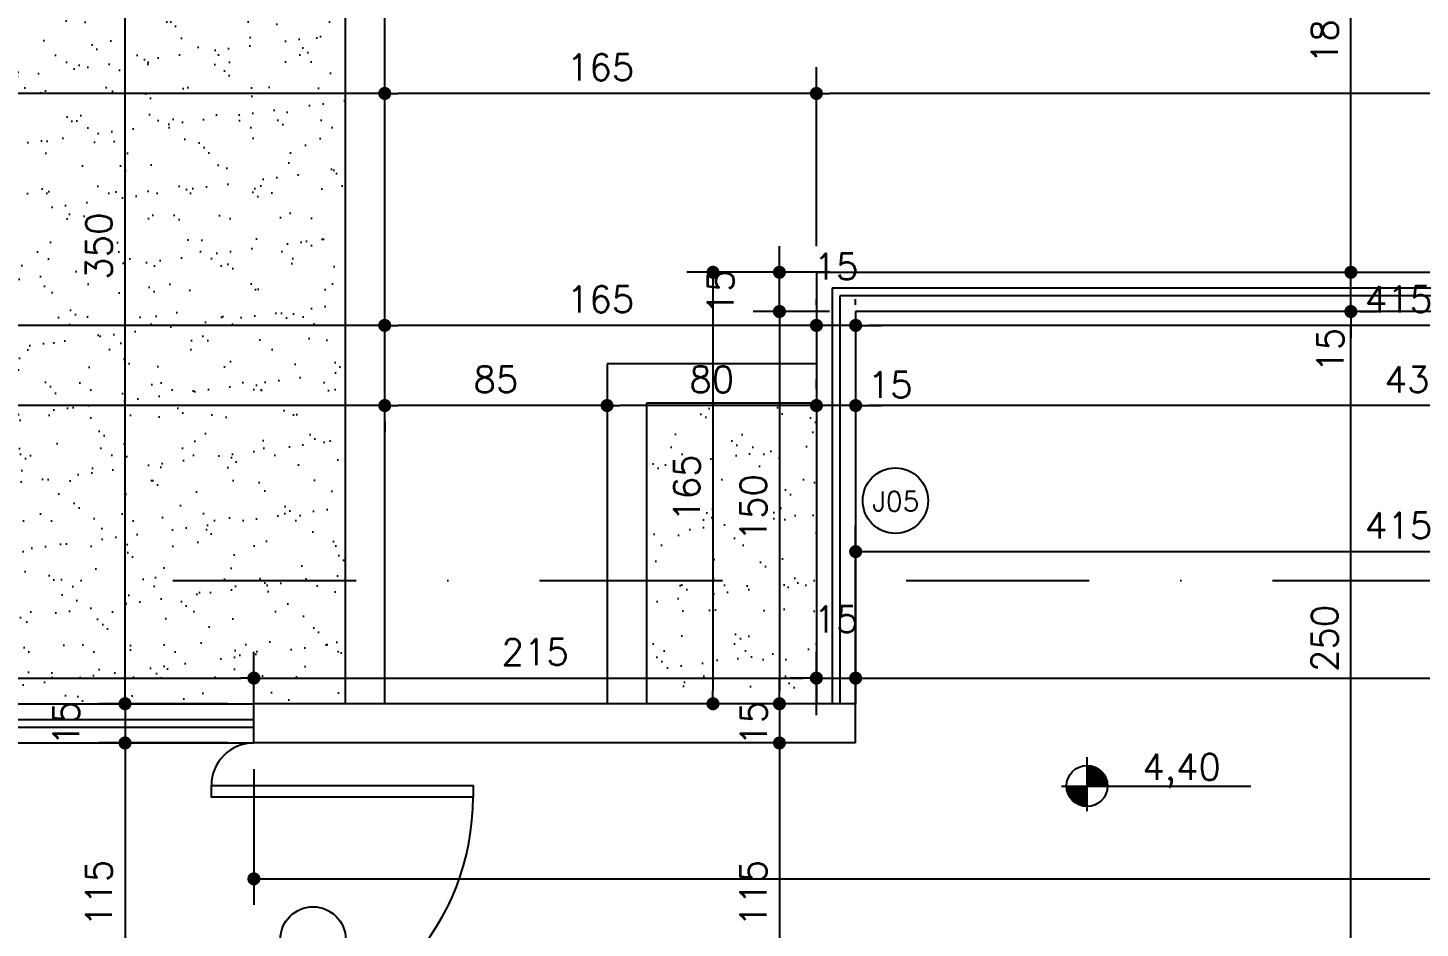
# Model space of a CAD drawing. Header units: inches. Extents: x 580771 to 672494, y 7715997 to 7829530.
# Drawn here: x 653111 to 653643, y 7724272 to 7724616 of the extents above; entities that cross this region are included whole.
import ezdxf

# ---------------------------------------------------------------- set-up
doc = ezdxf.new("R2010")
doc.units = ezdxf.units.IN
doc.header["$MEASUREMENT"] = 0
doc.header["$PDMODE"] = 2
doc.linetypes.add('DASHDOTX2', pattern=[2, 1, -0.5, 0, -0.5])
for name, color, linetype in [('04', 4, 'Continuous'), ('1-ARQ-A', 1, 'Continuous'), ('NIVEL', 2, 'Continuous'), ('P01', 1, 'Continuous'), ('P02', 2, 'Continuous'), ('parede', 6, 'Continuous'), ('SIMBOLOS', 2, 'Continuous')]:
    doc.layers.add(name, color=color, linetype=linetype)
doc.styles.add('R80E50', font='romans.shx', dxfattribs={"height": 10})
doc.styles.add('ROMANS', font='romans', dxfattribs={"height": 0.2})
doc.dimstyles.new('ARQ50', dxfattribs={"dimscale": 50, "dimtxt": 10, "dimasz": 0.1, "dimexe": 0.2, "dimexo": 0.2, "dimgap": 0.1, "dimtad": 1, "dimdec": 0, "dimzin": 12, "dimdsep": 46, "dimtxsty": 'R80E50', "dimblk1": 'DOT', "dimblk2": 'DOT', "dimsah": 1, "dimcen": 0.4, "dimclrd": 15, "dimclre": 15, "dimclrt": 3, "dimadec": 0, "dimazin": 0, "dimtfac": 1, "dimtdec": 0, "dimtmove": 2, "dimatfit": 3, "dimldrblk": 'DOT', "dimfxl": 0.2, "dimtolj": 1, "dimtzin": 12, "dimarcsym": 0})
pattern_1 = [(37.5, (0, -41893.46), (-0.62993358, 19.26823769), [0, -15.2, 0, -17, 0, -16.25]), (7.5, (0, -41893.46), (17.69776705, 28.22146065), [0, -8.2, 0, -13.7, 0, -5.25]), (327.5, (-12.3, -41893.46), (31.141418618, 0.056590535), [0, -5, 0, -18, 0, -23.5]), (317.5, (-12.3, -41893.46), (30.06126605, 8.77675565), [0, -2.5, 0, -11.8, 0, -13.5])]

# ---------------------------------------------------------------- blocks, each defined once
blk = doc.blocks.new('*X31')
at = {"color": 0}
for p, q in [((-1683.05, 3892), (-1680, 3892)), ((-1683.05, 3891), (-1680, 3891)), ((-1683.05, 3890), (-1680, 3890)), ((-1683.05, 3889), (-1680, 3889)), ((-1683.05, 3888), (-1680, 3888)), ((-1683, 3882), (-1683, 3888)), ((-1682, 3882), (-1682, 3888)), ((-1681, 3882), (-1681, 3888)), ((-1680, 3888), (-1680, 3892.29)), ((-1680, 3882), (-1680, 3888)), ((-1680, 3888), (-1674, 3888)), ((-1680, 3887), (-1674, 3887)), ((-1680, 3886), (-1674, 3886)), ((-1679, 3888), (-1679, 3891.98)), ((-1678, 3888), (-1678, 3891.57)), ((-1677, 3888), (-1677, 3891.05)), ((-1676, 3888), (-1676, 3890.4)), ((-1675, 3888), (-1675, 3889.59)), ((-1674, 3888), (-1674, 3888.57)), ((-1674, 3882), (-1674, 3888)), ((-1674, 3888), (-1673.54, 3888)), ((-1673, 3882), (-1673, 3887.24)), ((-1672, 3882), (-1672, 3885.37)), ((-1695.03, 3880), (-1692, 3880)), ((-1694.93, 3879), (-1692, 3879)), ((-1694.74, 3878), (-1692, 3878)), ((-1692, 3876), (-1692, 3880.69)), ((-1691, 3876), (-1691, 3880.69)), ((-1690, 3876), (-1690, 3880.69)), ((-1689, 3876), (-1689, 3880.69)), ((-1688, 3876), (-1688, 3880.69)), ((-1687, 3876), (-1687, 3880.69)), ((-1686, 3876), (-1686, 3880.69)), ((-1686, 3880), (-1683.05, 3880)), ((-1686, 3879), (-1683.05, 3879)), ((-1686, 3878), (-1683.05, 3878)), ((-1683.05, 3882), (-1680, 3882)), ((-1683.05, 3881), (-1680, 3881)), ((-1680, 3885), (-1674, 3885)), ((-1680, 3884), (-1674, 3884)), ((-1680, 3883), (-1674, 3883)), ((-1680, 3880.69), (-1680, 3882)), ((-1680, 3882), (-1674, 3882)), ((-1679, 3880.69), (-1679, 3882)), ((-1678, 3880.69), (-1678, 3882)), ((-1677, 3880.69), (-1677, 3882)), ((-1676, 3880.69), (-1676, 3882)), ((-1675, 3880.69), (-1675, 3882)), ((-1674, 3880.69), (-1674, 3882)), ((-1674, 3882), (-1671.12, 3882)), ((-1674, 3881), (-1671.05, 3881)), ((-1694.47, 3877), (-1692, 3877)), ((-1694.1, 3876), (-1692, 3876)), ((-1694, 3875.78), (-1694, 3876)), ((-1693, 3873.98), (-1693, 3876)), ((-1692, 3872.69), (-1692, 3876)), ((-1692, 3876), (-1686, 3876)), ((-1692, 3875), (-1686, 3875)), ((-1692, 3874), (-1686, 3874)), ((-1692, 3873), (-1686, 3873)), ((-1691.33, 3872), (-1686, 3872)), ((-1690.13, 3871), (-1686, 3871)), ((-1688.51, 3870), (-1686, 3870)), ((-1688, 3869.76), (-1688, 3870)), ((-1687, 3869.36), (-1687, 3870)), ((-1686, 3877), (-1683.05, 3877)), ((-1686, 3870), (-1686, 3876)), ((-1686, 3876), (-1683.05, 3876)), ((-1686, 3869.06), (-1686, 3870)), ((-1686, 3870), (-1683.05, 3870)), ((-1685, 3870), (-1685, 3876)), ((-1684, 3870), (-1684, 3876)), ((-1685.77, 3869), (-1683.05, 3869))]:
    blk.add_line(p, q, dxfattribs=at)
blk = doc.blocks.new('_DOT')
at = {"color": 0, "linetype": 'ByBlock'}
blk.add_line((-0.5, 0), (-1, 0), dxfattribs=at)
at = {"color": 0, "linetype": 'ByBlock', "const_width": 0.5}
blk.add_lwpolyline([(-0.25, 0, 1), (0.25, 0, 1)], format="xyb", close=True, dxfattribs=at)
blk = doc.blocks.new('*D236')
at = {"layer": 'Defpoints', "color": 0, "transparency": 16777216}
for p in [(653427.19, 7724472.68), (653427.19, 7724471.72), (653857.19, 7724457.68)]:
    blk.add_point(p, dxfattribs=at)
at = {"layer": 'NIVEL', "color": 15, "lineweight": -2, "transparency": 16777216}
for p, q in [((653857.19, 7724467.68), (653857.19, 7724481.72)), ((653852.19, 7724471.72), (653432.19, 7724471.72)), ((653427.19, 7724462.68), (653427.19, 7724461.72))]:
    blk.add_line(p, q, dxfattribs=at)
at = {"layer": 'NIVEL', "color": 15, "lineweight": -2, "transparency": 16777216, "xscale": 5, "yscale": 5, "zscale": 5, "rotation": 180}
blk.add_blockref('_DOT', (653427.19, 7724471.72), dxfattribs=at)
at = {"layer": 'NIVEL', "color": 15, "lineweight": -2, "transparency": 16777216, "xscale": 5, "yscale": 5, "zscale": 5}
blk.add_blockref('_DOT', (653857.19, 7724471.72), dxfattribs=at)
at = {"layer": 'NIVEL', "color": 3, "transparency": 16777216, "insert": (653642.19, 7724481.72), "char_height": 10, "attachment_point": 5, "style": 'R80E50'}
blk.add_mtext('\\A1;430', dxfattribs=at)
blk = doc.blocks.new('*D237')
at = {"layer": 'Defpoints', "color": 0, "transparency": 16777216}
for p in [(653412.19, 7724471.72), (653427.19, 7724472.68), (653412.19, 7724468.14)]:
    blk.add_point(p, dxfattribs=at)
at = {"layer": 'NIVEL', "color": 15, "lineweight": -2, "transparency": 16777216}
for p, q in [((653412.19, 7724478.14), (653412.19, 7724481.72)), ((653407.19, 7724471.72), (653402.19, 7724471.72)), ((653427.19, 7724471.72), (653412.19, 7724471.72)), ((653432.19, 7724471.72), (653437.19, 7724471.72)), ((653427.19, 7724462.68), (653427.19, 7724461.72))]:
    blk.add_line(p, q, dxfattribs=at)
at = {"layer": 'NIVEL', "color": 15, "lineweight": -2, "transparency": 16777216, "xscale": 5, "yscale": 5, "zscale": 5}
blk.add_blockref('_DOT', (653412.19, 7724471.72), dxfattribs=at)
at = {"layer": 'NIVEL', "color": 15, "lineweight": -2, "transparency": 16777216, "xscale": 5, "yscale": 5, "zscale": 5, "rotation": 180}
blk.add_blockref('_DOT', (653427.19, 7724471.72), dxfattribs=at)
at = {"layer": 'NIVEL', "color": 3, "transparency": 16777216, "insert": (653440.38, 7724479.68), "char_height": 10, "attachment_point": 5, "style": 'R80E50'}
blk.add_mtext('\\A1;15', dxfattribs=at)
blk = doc.blocks.new('*D238')
at = {"layer": 'Defpoints', "color": 0, "transparency": 16777216}
for p in [(653332.19, 7724475.81), (653332.19, 7724471.72), (653412.19, 7724468.14)]:
    blk.add_point(p, dxfattribs=at)
at = {"layer": 'NIVEL', "color": 15, "lineweight": -2, "transparency": 16777216}
for p, q in [((653412.19, 7724478.14), (653412.19, 7724481.72)), ((653407.19, 7724471.72), (653337.19, 7724471.72)), ((653332.19, 7724465.81), (653332.19, 7724461.72))]:
    blk.add_line(p, q, dxfattribs=at)
at = {"layer": 'NIVEL', "color": 15, "lineweight": -2, "transparency": 16777216, "xscale": 5, "yscale": 5, "zscale": 5, "rotation": 180}
blk.add_blockref('_DOT', (653332.19, 7724471.72), dxfattribs=at)
at = {"layer": 'NIVEL', "color": 15, "lineweight": -2, "transparency": 16777216, "xscale": 5, "yscale": 5, "zscale": 5}
blk.add_blockref('_DOT', (653412.19, 7724471.72), dxfattribs=at)
at = {"layer": 'NIVEL', "color": 3, "transparency": 16777216, "insert": (653372.19, 7724481.72), "char_height": 10, "attachment_point": 5, "style": 'R80E50'}
blk.add_mtext('\\A1;80', dxfattribs=at)
blk = doc.blocks.new('*D239')
at = {"layer": 'Defpoints', "color": 0, "transparency": 16777216}
for p in [(653247.19, 7724475.81), (653332.19, 7724475.81), (653247.19, 7724471.72)]:
    blk.add_point(p, dxfattribs=at)
at = {"layer": 'NIVEL', "color": 15, "lineweight": -2, "transparency": 16777216}
for p, q in [((653327.19, 7724471.72), (653252.19, 7724471.72)), ((653247.19, 7724465.81), (653247.19, 7724461.72)), ((653332.19, 7724465.81), (653332.19, 7724461.72))]:
    blk.add_line(p, q, dxfattribs=at)
at = {"layer": 'NIVEL', "color": 15, "lineweight": -2, "transparency": 16777216, "xscale": 5, "yscale": 5, "zscale": 5, "rotation": 180}
blk.add_blockref('_DOT', (653247.19, 7724471.72), dxfattribs=at)
at = {"layer": 'NIVEL', "color": 15, "lineweight": -2, "transparency": 16777216, "xscale": 5, "yscale": 5, "zscale": 5}
blk.add_blockref('_DOT', (653332.19, 7724471.72), dxfattribs=at)
at = {"layer": 'NIVEL', "color": 3, "transparency": 16777216, "insert": (653289.69, 7724481.72), "char_height": 10, "attachment_point": 5, "style": 'R80E50'}
blk.add_mtext('\\A1;85', dxfattribs=at)
blk = doc.blocks.new('*D240')
at = {"layer": 'Defpoints', "color": 0, "transparency": 16777216}
for p in [(653247.19, 7724475.81), (652747.19, 7724471.72), (652747.19, 7724465.45)]:
    blk.add_point(p, dxfattribs=at)
at = {"layer": 'NIVEL', "color": 15, "lineweight": -2, "transparency": 16777216}
for p, q in [((652747.19, 7724475.45), (652747.19, 7724481.72)), ((653242.19, 7724471.72), (652752.19, 7724471.72)), ((653247.19, 7724465.81), (653247.19, 7724461.72))]:
    blk.add_line(p, q, dxfattribs=at)
at = {"layer": 'NIVEL', "color": 15, "lineweight": -2, "transparency": 16777216, "xscale": 5, "yscale": 5, "zscale": 5, "rotation": 180}
blk.add_blockref('_DOT', (652747.19, 7724471.72), dxfattribs=at)
at = {"layer": 'NIVEL', "color": 15, "lineweight": -2, "transparency": 16777216, "xscale": 5, "yscale": 5, "zscale": 5}
blk.add_blockref('_DOT', (653247.19, 7724471.72), dxfattribs=at)
at = {"layer": 'NIVEL', "color": 3, "transparency": 16777216, "insert": (652997.19, 7724481.72), "char_height": 10, "attachment_point": 5, "style": 'R80E50'}
blk.add_mtext('\\A1;500', dxfattribs=at)
blk = doc.blocks.new('*D254')
at = {"layer": 'Defpoints', "color": 0, "transparency": 16777216}
for p in [(653427.19, 7724502.37), (653427.19, 7724500.2), (653842.19, 7724500.2)]:
    blk.add_point(p, dxfattribs=at)
at = {"layer": 'NIVEL', "color": 15, "lineweight": -2, "transparency": 16777216}
for p, q in [((653427.19, 7724510.2), (653427.19, 7724512.37)), ((653842.19, 7724510.2), (653842.19, 7724512.37)), ((653837.19, 7724502.37), (653432.19, 7724502.37))]:
    blk.add_line(p, q, dxfattribs=at)
at = {"layer": 'NIVEL', "color": 15, "lineweight": -2, "transparency": 16777216, "xscale": 5, "yscale": 5, "zscale": 5, "rotation": 180}
blk.add_blockref('_DOT', (653427.19, 7724502.37), dxfattribs=at)
at = {"layer": 'NIVEL', "color": 15, "lineweight": -2, "transparency": 16777216, "xscale": 5, "yscale": 5, "zscale": 5}
blk.add_blockref('_DOT', (653842.19, 7724502.37), dxfattribs=at)
at = {"layer": 'NIVEL', "color": 3, "transparency": 16777216, "insert": (653634.69, 7724512.37), "char_height": 10, "attachment_point": 5, "style": 'R80E50'}
blk.add_mtext('\\A1;415', dxfattribs=at)
blk = doc.blocks.new('*D255')
at = {"layer": 'Defpoints', "color": 0, "transparency": 16777216}
for p in [(653412.19, 7724502.37), (653412.19, 7724500.2), (653427.19, 7724500.2)]:
    blk.add_point(p, dxfattribs=at)
at = {"layer": 'NIVEL', "color": 15, "lineweight": -2, "transparency": 16777216}
for p, q in [((653412.19, 7724510.2), (653412.19, 7724512.37)), ((653427.19, 7724510.2), (653427.19, 7724512.37)), ((653407.19, 7724502.37), (653402.19, 7724502.37)), ((653427.19, 7724502.37), (653412.19, 7724502.37)), ((653432.19, 7724502.37), (653437.19, 7724502.37))]:
    blk.add_line(p, q, dxfattribs=at)
at = {"layer": 'NIVEL', "color": 15, "lineweight": -2, "transparency": 16777216, "xscale": 5, "yscale": 5, "zscale": 5}
blk.add_blockref('_DOT', (653412.19, 7724502.37), dxfattribs=at)
at = {"layer": 'NIVEL', "color": 15, "lineweight": -2, "transparency": 16777216, "xscale": 5, "yscale": 5, "zscale": 5, "rotation": 180}
blk.add_blockref('_DOT', (653427.19, 7724502.37), dxfattribs=at)
at = {"layer": 'NIVEL', "color": 3, "transparency": 16777216, "insert": (653419.69, 7724524.87), "char_height": 10, "attachment_point": 5, "style": 'R80E50'}
blk.add_mtext('\\A1;15', dxfattribs=at)
blk = doc.blocks.new('*D256')
at = {"layer": 'Defpoints', "color": 0, "transparency": 16777216}
for p in [(653247.19, 7724502.37), (653247.19, 7724500.2), (653412.19, 7724500.2)]:
    blk.add_point(p, dxfattribs=at)
at = {"layer": 'NIVEL', "color": 15, "lineweight": -2, "transparency": 16777216}
for p, q in [((653247.19, 7724510.2), (653247.19, 7724512.37)), ((653412.19, 7724510.2), (653412.19, 7724512.37)), ((653407.19, 7724502.37), (653252.19, 7724502.37))]:
    blk.add_line(p, q, dxfattribs=at)
at = {"layer": 'NIVEL', "color": 15, "lineweight": -2, "transparency": 16777216, "xscale": 5, "yscale": 5, "zscale": 5, "rotation": 180}
blk.add_blockref('_DOT', (653247.19, 7724502.37), dxfattribs=at)
at = {"layer": 'NIVEL', "color": 15, "lineweight": -2, "transparency": 16777216, "xscale": 5, "yscale": 5, "zscale": 5}
blk.add_blockref('_DOT', (653412.19, 7724502.37), dxfattribs=at)
at = {"layer": 'NIVEL', "color": 3, "transparency": 16777216, "insert": (653329.69, 7724512.37), "char_height": 10, "attachment_point": 5, "style": 'R80E50'}
blk.add_mtext('\\A1;165', dxfattribs=at)
blk = doc.blocks.new('*D257')
at = {"layer": 'Defpoints', "color": 0, "transparency": 16777216}
for p in [(652747.19, 7724528.52), (652747.19, 7724502.37), (653247.19, 7724500.2)]:
    blk.add_point(p, dxfattribs=at)
at = {"layer": 'NIVEL', "color": 15, "lineweight": -2, "transparency": 16777216}
for p, q in [((652747.19, 7724518.52), (652747.19, 7724492.37)), ((653247.19, 7724510.2), (653247.19, 7724512.37)), ((653242.19, 7724502.37), (652752.19, 7724502.37))]:
    blk.add_line(p, q, dxfattribs=at)
at = {"layer": 'NIVEL', "color": 15, "lineweight": -2, "transparency": 16777216, "xscale": 5, "yscale": 5, "zscale": 5, "rotation": 180}
blk.add_blockref('_DOT', (652747.19, 7724502.37), dxfattribs=at)
at = {"layer": 'NIVEL', "color": 15, "lineweight": -2, "transparency": 16777216, "xscale": 5, "yscale": 5, "zscale": 5}
blk.add_blockref('_DOT', (653247.19, 7724502.37), dxfattribs=at)
at = {"layer": 'NIVEL', "color": 3, "transparency": 16777216, "insert": (652997.19, 7724512.37), "char_height": 10, "attachment_point": 5, "style": 'R80E50'}
blk.add_mtext('\\A1;500', dxfattribs=at)
blk = doc.blocks.new('*D1359')
at = {"layer": 'Defpoints', "color": 0, "transparency": 16777216}
for p in [(653412.19, 7724591.08), (653412.19, 7724522.68), (653842.19, 7724522.68)]:
    blk.add_point(p, dxfattribs=at)
at = {"layer": 'NIVEL', "color": 15, "lineweight": -2, "transparency": 16777216}
for p, q in [((653412.19, 7724532.68), (653412.19, 7724601.08)), ((653842.19, 7724532.68), (653842.19, 7724601.08)), ((653837.19, 7724591.08), (653417.19, 7724591.08))]:
    blk.add_line(p, q, dxfattribs=at)
at = {"layer": 'NIVEL', "color": 15, "lineweight": -2, "transparency": 16777216, "xscale": 5, "yscale": 5, "zscale": 5, "rotation": 180}
blk.add_blockref('_DOT', (653412.19, 7724591.08), dxfattribs=at)
at = {"layer": 'NIVEL', "color": 15, "lineweight": -2, "transparency": 16777216, "xscale": 5, "yscale": 5, "zscale": 5}
blk.add_blockref('_DOT', (653842.19, 7724591.08), dxfattribs=at)
at = {"layer": 'NIVEL', "color": 3, "transparency": 16777216, "insert": (653704.04, 7724601.08), "char_height": 10, "attachment_point": 5, "style": 'R80E50'}
blk.add_mtext('\\A1;430', dxfattribs=at)
blk = doc.blocks.new('*D1360')
at = {"layer": 'Defpoints', "color": 0, "transparency": 16777216}
for p in [(653247.19, 7724591.08), (653247.19, 7724547.48), (653412.19, 7724522.68)]:
    blk.add_point(p, dxfattribs=at)
at = {"layer": 'NIVEL', "color": 15, "lineweight": -2, "transparency": 16777216}
for p, q in [((653247.19, 7724557.48), (653247.19, 7724601.08)), ((653412.19, 7724532.68), (653412.19, 7724601.08)), ((653407.19, 7724591.08), (653252.19, 7724591.08))]:
    blk.add_line(p, q, dxfattribs=at)
at = {"layer": 'NIVEL', "color": 15, "lineweight": -2, "transparency": 16777216, "xscale": 5, "yscale": 5, "zscale": 5, "rotation": 180}
blk.add_blockref('_DOT', (653247.19, 7724591.08), dxfattribs=at)
at = {"layer": 'NIVEL', "color": 15, "lineweight": -2, "transparency": 16777216, "xscale": 5, "yscale": 5, "zscale": 5}
blk.add_blockref('_DOT', (653412.19, 7724591.08), dxfattribs=at)
at = {"layer": 'NIVEL', "color": 3, "transparency": 16777216, "insert": (653329.69, 7724601.08), "char_height": 10, "attachment_point": 5, "style": 'R80E50'}
blk.add_mtext('\\A1;165', dxfattribs=at)
blk = doc.blocks.new('*D1361')
at = {"layer": 'Defpoints', "color": 0, "transparency": 16777216}
for p in [(652747.19, 7724591.08), (652747.19, 7724582.04), (653247.19, 7724547.48)]:
    blk.add_point(p, dxfattribs=at)
at = {"layer": 'NIVEL', "color": 15, "lineweight": -2, "transparency": 16777216}
for p, q in [((652747.19, 7724592.04), (652747.19, 7724601.08)), ((653247.19, 7724557.48), (653247.19, 7724601.08)), ((653242.19, 7724591.08), (652752.19, 7724591.08))]:
    blk.add_line(p, q, dxfattribs=at)
at = {"layer": 'NIVEL', "color": 15, "lineweight": -2, "transparency": 16777216, "xscale": 5, "yscale": 5, "zscale": 5, "rotation": 180}
blk.add_blockref('_DOT', (652747.19, 7724591.08), dxfattribs=at)
at = {"layer": 'NIVEL', "color": 15, "lineweight": -2, "transparency": 16777216, "xscale": 5, "yscale": 5, "zscale": 5}
blk.add_blockref('_DOT', (653247.19, 7724591.08), dxfattribs=at)
at = {"layer": 'NIVEL', "color": 3, "transparency": 16777216, "insert": (652997.19, 7724601.08), "char_height": 10, "attachment_point": 5, "style": 'R80E50'}
blk.add_mtext('\\A1;500', dxfattribs=at)
blk = doc.blocks.new('*D1341')
at = {"layer": 'Defpoints', "color": 0, "transparency": 16777216}
for p in [(653197.19, 7724367.48), (652747.19, 7724349.33), (653197.19, 7724343.33)]:
    blk.add_point(p, dxfattribs=at)
at = {"layer": 'NIVEL', "color": 15, "lineweight": -2, "transparency": 16777216}
for p, q in [((652747.19, 7724359.33), (652747.19, 7724377.48)), ((653197.19, 7724353.33), (653197.19, 7724377.48)), ((652752.19, 7724367.48), (653192.19, 7724367.48))]:
    blk.add_line(p, q, dxfattribs=at)
at = {"layer": 'NIVEL', "color": 15, "lineweight": -2, "transparency": 16777216, "xscale": 5, "yscale": 5, "zscale": 5, "rotation": 180}
blk.add_blockref('_DOT', (652747.19, 7724367.48), dxfattribs=at)
at = {"layer": 'NIVEL', "color": 15, "lineweight": -2, "transparency": 16777216, "xscale": 5, "yscale": 5, "zscale": 5}
blk.add_blockref('_DOT', (653197.19, 7724367.48), dxfattribs=at)
at = {"layer": 'NIVEL', "color": 3, "transparency": 16777216, "insert": (652972.19, 7724377.48), "char_height": 10, "attachment_point": 5, "style": 'R80E50'}
blk.add_mtext('\\A1;450', dxfattribs=at)
blk = doc.blocks.new('*D1342')
at = {"layer": 'Defpoints', "color": 0, "transparency": 16777216}
for p in [(653412.19, 7724367.48), (653197.19, 7724343.33), (653412.19, 7724343.33)]:
    blk.add_point(p, dxfattribs=at)
at = {"layer": 'NIVEL', "color": 15, "lineweight": -2, "transparency": 16777216}
for p, q in [((653197.19, 7724353.33), (653197.19, 7724377.48)), ((653412.19, 7724353.33), (653412.19, 7724377.48)), ((653202.19, 7724367.48), (653407.19, 7724367.48))]:
    blk.add_line(p, q, dxfattribs=at)
at = {"layer": 'NIVEL', "color": 15, "lineweight": -2, "transparency": 16777216, "xscale": 5, "yscale": 5, "zscale": 5, "rotation": 180}
blk.add_blockref('_DOT', (653197.19, 7724367.48), dxfattribs=at)
at = {"layer": 'NIVEL', "color": 15, "lineweight": -2, "transparency": 16777216, "xscale": 5, "yscale": 5, "zscale": 5}
blk.add_blockref('_DOT', (653412.19, 7724367.48), dxfattribs=at)
at = {"layer": 'NIVEL', "color": 3, "transparency": 16777216, "insert": (653304.69, 7724377.48), "char_height": 10, "attachment_point": 5, "style": 'R80E50'}
blk.add_mtext('\\A1;215', dxfattribs=at)
blk = doc.blocks.new('*D1343')
at = {"layer": 'Defpoints', "color": 0, "transparency": 16777216}
for p in [(653427.19, 7724367.48), (653412.19, 7724343.33), (653427.19, 7724343.33)]:
    blk.add_point(p, dxfattribs=at)
at = {"layer": 'NIVEL', "color": 15, "lineweight": -2, "transparency": 16777216}
for p, q in [((653412.19, 7724353.33), (653412.19, 7724377.48)), ((653427.19, 7724353.33), (653427.19, 7724377.48)), ((653407.19, 7724367.48), (653402.19, 7724367.48)), ((653412.19, 7724367.48), (653427.19, 7724367.48)), ((653432.19, 7724367.48), (653437.19, 7724367.48))]:
    blk.add_line(p, q, dxfattribs=at)
at = {"layer": 'NIVEL', "color": 15, "lineweight": -2, "transparency": 16777216, "xscale": 5, "yscale": 5, "zscale": 5}
blk.add_blockref('_DOT', (653412.19, 7724367.48), dxfattribs=at)
at = {"layer": 'NIVEL', "color": 15, "lineweight": -2, "transparency": 16777216, "xscale": 5, "yscale": 5, "zscale": 5, "rotation": 180}
blk.add_blockref('_DOT', (653427.19, 7724367.48), dxfattribs=at)
at = {"layer": 'NIVEL', "color": 3, "transparency": 16777216, "insert": (653419.69, 7724389.98), "char_height": 10, "attachment_point": 5, "style": 'R80E50'}
blk.add_mtext('\\A1;15', dxfattribs=at)
blk = doc.blocks.new('*D1344')
at = {"layer": 'Defpoints', "color": 0, "transparency": 16777216}
for p in [(654377.19, 7724367.48), (653427.19, 7724343.33), (654377.19, 7724308.24)]:
    blk.add_point(p, dxfattribs=at)
at = {"layer": 'NIVEL', "color": 15, "lineweight": -2, "transparency": 16777216}
for p, q in [((653427.19, 7724353.33), (653427.19, 7724377.48)), ((654377.19, 7724318.24), (654377.19, 7724377.48)), ((653432.19, 7724367.48), (654372.19, 7724367.48))]:
    blk.add_line(p, q, dxfattribs=at)
at = {"layer": 'NIVEL', "color": 15, "lineweight": -2, "transparency": 16777216, "xscale": 5, "yscale": 5, "zscale": 5, "rotation": 180}
blk.add_blockref('_DOT', (653427.19, 7724367.48), dxfattribs=at)
at = {"layer": 'NIVEL', "color": 15, "lineweight": -2, "transparency": 16777216, "xscale": 5, "yscale": 5, "zscale": 5}
blk.add_blockref('_DOT', (654377.19, 7724367.48), dxfattribs=at)
at = {"layer": 'NIVEL', "color": 3, "transparency": 16777216, "insert": (653902.19, 7724377.48), "char_height": 10, "attachment_point": 5, "style": 'R80E50'}
blk.add_mtext('\\A1;950', dxfattribs=at)
blk = doc.blocks.new('*D762')
at = {"layer": 'Defpoints', "color": 0, "transparency": 16777216}
for p in [(653197.19, 7724342.68), (654377.19, 7724342.68), (654377.19, 7724290.72)]:
    blk.add_point(p, dxfattribs=at)
at = {"layer": 'NIVEL', "color": 15, "lineweight": -2, "transparency": 16777216}
for p, q in [((653197.19, 7724332.68), (653197.19, 7724280.72)), ((654377.19, 7724332.68), (654377.19, 7724280.72)), ((653202.19, 7724290.72), (654372.19, 7724290.72))]:
    blk.add_line(p, q, dxfattribs=at)
at = {"layer": 'NIVEL', "color": 15, "lineweight": -2, "transparency": 16777216, "xscale": 5, "yscale": 5, "zscale": 5, "rotation": 180}
blk.add_blockref('_DOT', (653197.19, 7724290.72), dxfattribs=at)
at = {"layer": 'NIVEL', "color": 15, "lineweight": -2, "transparency": 16777216, "xscale": 5, "yscale": 5, "zscale": 5}
blk.add_blockref('_DOT', (654377.19, 7724290.72), dxfattribs=at)
at = {"layer": 'NIVEL', "color": 3, "transparency": 16777216, "insert": (653787.19, 7724300.72), "char_height": 10, "attachment_point": 5, "style": 'R80E50'}
blk.add_mtext('\\A1;1180', dxfattribs=at)
blk = doc.blocks.new('*D923')
at = {"layer": 'Defpoints', "color": 0, "transparency": 16777216}
for p in [(653609.91, 7724507.68), (653616.47, 7724507.68), (653577.19, 7724257.68)]:
    blk.add_point(p, dxfattribs=at)
at = {"layer": 'NIVEL', "color": 15, "lineweight": -2, "transparency": 16777216}
for p, q in [((653619.91, 7724507.68), (653626.47, 7724507.68)), ((653616.47, 7724262.68), (653616.47, 7724502.68)), ((653587.19, 7724257.68), (653626.47, 7724257.68))]:
    blk.add_line(p, q, dxfattribs=at)
at = {"layer": 'NIVEL', "color": 15, "lineweight": -2, "transparency": 16777216, "xscale": 5, "yscale": 5, "zscale": 5}
for p, rotation in [((653616.47, 7724507.68), 90), ((653616.47, 7724257.68), 270)]:
    blk.add_blockref('_DOT', p, dxfattribs=dict(at, rotation=rotation))
at = {"layer": 'NIVEL', "color": 3, "transparency": 16777216, "insert": (653606.47, 7724382.68), "char_height": 10, "attachment_point": 5, "rotation": 90, "style": 'R80E50'}
blk.add_mtext('\\A1;250', dxfattribs=at)
blk = doc.blocks.new('*D924')
at = {"layer": 'Defpoints', "color": 0, "transparency": 16777216}
for p in [(653609.91, 7724522.68), (653616.47, 7724522.68), (653609.91, 7724507.68)]:
    blk.add_point(p, dxfattribs=at)
at = {"layer": 'NIVEL', "color": 15, "lineweight": -2, "transparency": 16777216}
for p, q in [((653616.47, 7724527.68), (653616.47, 7724532.68)), ((653616.47, 7724507.68), (653616.47, 7724522.68)), ((653619.91, 7724522.68), (653626.47, 7724522.68)), ((653619.91, 7724507.68), (653626.47, 7724507.68)), ((653616.47, 7724502.68), (653616.47, 7724497.68))]:
    blk.add_line(p, q, dxfattribs=at)
at = {"layer": 'NIVEL', "color": 15, "lineweight": -2, "transparency": 16777216, "xscale": 5, "yscale": 5, "zscale": 5}
for p, rotation in [((653616.47, 7724522.68), 270), ((653616.47, 7724507.68), 90)]:
    blk.add_blockref('_DOT', p, dxfattribs=dict(at, rotation=rotation))
at = {"layer": 'NIVEL', "color": 3, "transparency": 16777216, "insert": (653608.61, 7724492.89), "char_height": 10, "attachment_point": 5, "rotation": 90, "style": 'R80E50'}
blk.add_mtext('\\A1;15', dxfattribs=at)
blk = doc.blocks.new('*D925')
at = {"layer": 'Defpoints', "color": 0, "transparency": 16777216}
for p in [(653616.47, 7724707.68), (653633.68, 7724707.68), (653609.91, 7724522.68)]:
    blk.add_point(p, dxfattribs=at)
at = {"layer": 'NIVEL', "color": 15, "lineweight": -2, "transparency": 16777216}
for p, q in [((653623.68, 7724707.68), (653606.47, 7724707.68)), ((653616.47, 7724527.68), (653616.47, 7724702.68)), ((653619.91, 7724522.68), (653626.47, 7724522.68))]:
    blk.add_line(p, q, dxfattribs=at)
at = {"layer": 'NIVEL', "color": 15, "lineweight": -2, "transparency": 16777216, "xscale": 5, "yscale": 5, "zscale": 5}
for p, rotation in [((653616.47, 7724707.68), 90), ((653616.47, 7724522.68), 270)]:
    blk.add_blockref('_DOT', p, dxfattribs=dict(at, rotation=rotation))
at = {"layer": 'NIVEL', "color": 3, "transparency": 16777216, "insert": (653606.47, 7724615.18), "char_height": 10, "attachment_point": 5, "rotation": 90, "style": 'R80E50'}
blk.add_mtext('\\A1;185', dxfattribs=at)
blk = doc.blocks.new('*D816')
at = {"layer": 'Defpoints', "color": 0, "transparency": 16777216}
for p in [(653398.06, 7724522.68), (653427.19, 7724522.68), (653427.19, 7724507.68)]:
    blk.add_point(p, dxfattribs=at)
at = {"layer": 'NIVEL', "color": 15, "lineweight": -2, "transparency": 16777216}
for p, q in [((653398.06, 7724527.68), (653398.06, 7724532.68)), ((653417.19, 7724522.68), (653388.06, 7724522.68)), ((653398.06, 7724507.68), (653398.06, 7724522.68)), ((653417.19, 7724507.68), (653388.06, 7724507.68)), ((653398.06, 7724502.68), (653398.06, 7724497.68))]:
    blk.add_line(p, q, dxfattribs=at)
at = {"layer": 'NIVEL', "color": 15, "lineweight": -2, "transparency": 16777216, "xscale": 5, "yscale": 5, "zscale": 5}
for p, rotation in [((653398.06, 7724522.68), 270), ((653398.06, 7724507.68), 90)]:
    blk.add_blockref('_DOT', p, dxfattribs=dict(at, rotation=rotation))
at = {"layer": 'NIVEL', "color": 3, "transparency": 16777216, "insert": (653375.56, 7724515.18), "char_height": 10, "attachment_point": 5, "rotation": 90, "style": 'R80E50'}
blk.add_mtext('\\A1;15', dxfattribs=at)
blk = doc.blocks.new('*D817')
at = {"layer": 'Defpoints', "color": 0, "transparency": 16777216}
for p in [(653427.19, 7724507.68), (653398.06, 7724357.68), (653412.19, 7724357.68)]:
    blk.add_point(p, dxfattribs=at)
at = {"layer": 'NIVEL', "color": 15, "lineweight": -2, "transparency": 16777216}
for p, q in [((653417.19, 7724507.68), (653388.06, 7724507.68)), ((653398.06, 7724502.68), (653398.06, 7724362.68)), ((653402.19, 7724357.68), (653388.06, 7724357.68))]:
    blk.add_line(p, q, dxfattribs=at)
at = {"layer": 'NIVEL', "color": 15, "lineweight": -2, "transparency": 16777216, "xscale": 5, "yscale": 5, "zscale": 5}
for p, rotation in [((653398.06, 7724507.68), 90), ((653398.06, 7724357.68), 270)]:
    blk.add_blockref('_DOT', p, dxfattribs=dict(at, rotation=rotation))
at = {"layer": 'NIVEL', "color": 3, "transparency": 16777216, "insert": (653388.06, 7724432.68), "char_height": 10, "attachment_point": 5, "rotation": 90, "style": 'R80E50'}
blk.add_mtext('\\A1;150', dxfattribs=at)
blk = doc.blocks.new('*D818')
at = {"layer": 'Defpoints', "color": 0, "transparency": 16777216}
for p in [(653412.19, 7724357.68), (653398.06, 7724342.68), (653412.19, 7724342.68)]:
    blk.add_point(p, dxfattribs=at)
at = {"layer": 'NIVEL', "color": 15, "lineweight": -2, "transparency": 16777216}
for p, q in [((653398.06, 7724362.68), (653398.06, 7724367.68)), ((653402.19, 7724357.68), (653388.06, 7724357.68)), ((653398.06, 7724357.68), (653398.06, 7724342.68)), ((653402.19, 7724342.68), (653388.06, 7724342.68)), ((653398.06, 7724337.68), (653398.06, 7724332.68))]:
    blk.add_line(p, q, dxfattribs=at)
at = {"layer": 'NIVEL', "color": 15, "lineweight": -2, "transparency": 16777216, "xscale": 5, "yscale": 5, "zscale": 5}
for p, rotation in [((653398.06, 7724357.68), 270), ((653398.06, 7724342.68), 90)]:
    blk.add_blockref('_DOT', p, dxfattribs=dict(at, rotation=rotation))
at = {"layer": 'NIVEL', "color": 3, "transparency": 16777216, "insert": (653388.2, 7724350.18), "char_height": 10, "attachment_point": 5, "rotation": 90, "style": 'R80E50'}
blk.add_mtext('\\A1;15', dxfattribs=at)
blk = doc.blocks.new('*D819')
at = {"layer": 'Defpoints', "color": 0, "transparency": 16777216}
for p in [(653412.19, 7724342.68), (653398.06, 7724227.68), (653462.19, 7724227.68)]:
    blk.add_point(p, dxfattribs=at)
at = {"layer": 'NIVEL', "color": 15, "lineweight": -2, "transparency": 16777216}
for p, q in [((653402.19, 7724342.68), (653388.06, 7724342.68)), ((653398.06, 7724337.68), (653398.06, 7724232.68)), ((653452.19, 7724227.68), (653388.06, 7724227.68))]:
    blk.add_line(p, q, dxfattribs=at)
at = {"layer": 'NIVEL', "color": 15, "lineweight": -2, "transparency": 16777216, "xscale": 5, "yscale": 5, "zscale": 5}
for p, rotation in [((653398.06, 7724342.68), 90), ((653398.06, 7724227.68), 270)]:
    blk.add_blockref('_DOT', p, dxfattribs=dict(at, rotation=rotation))
at = {"layer": 'NIVEL', "color": 3, "transparency": 16777216, "insert": (653388.06, 7724285.18), "char_height": 10, "attachment_point": 5, "rotation": 90, "style": 'R80E50'}
blk.add_mtext('\\A1;115', dxfattribs=at)
blk = doc.blocks.new('*D801')
at = {"layer": 'Defpoints', "color": 0, "transparency": 16777216}
for p in [(653412.19, 7724522.68), (653372.66, 7724357.68), (653412.19, 7724357.68)]:
    blk.add_point(p, dxfattribs=at)
at = {"layer": 'NIVEL', "color": 15, "lineweight": -2, "transparency": 16777216}
for p, q in [((653402.19, 7724522.68), (653362.66, 7724522.68)), ((653372.66, 7724517.68), (653372.66, 7724362.68)), ((653402.19, 7724357.68), (653362.66, 7724357.68))]:
    blk.add_line(p, q, dxfattribs=at)
at = {"layer": 'NIVEL', "color": 15, "lineweight": -2, "transparency": 16777216, "xscale": 5, "yscale": 5, "zscale": 5}
for p, rotation in [((653372.66, 7724522.68), 90), ((653372.66, 7724357.68), 270)]:
    blk.add_blockref('_DOT', p, dxfattribs=dict(at, rotation=rotation))
at = {"layer": 'NIVEL', "color": 3, "transparency": 16777216, "insert": (653362.66, 7724440.18), "char_height": 10, "attachment_point": 5, "rotation": 90, "style": 'R80E50'}
blk.add_mtext('\\A1;165', dxfattribs=at)
blk = doc.blocks.new('*D802')
at = {"layer": 'Defpoints', "color": 0, "transparency": 16777216}
for p in [(653197.19, 7724357.68), (653147.93, 7724342.68), (653197.19, 7724342.68)]:
    blk.add_point(p, dxfattribs=at)
at = {"layer": 'NIVEL', "color": 15, "lineweight": -2, "transparency": 16777216}
for p, q in [((653147.93, 7724362.68), (653147.93, 7724367.68)), ((653187.19, 7724357.68), (653137.93, 7724357.68)), ((653147.93, 7724357.68), (653147.93, 7724342.68)), ((653187.19, 7724342.68), (653137.93, 7724342.68)), ((653147.93, 7724337.68), (653147.93, 7724332.68))]:
    blk.add_line(p, q, dxfattribs=at)
at = {"layer": 'NIVEL', "color": 15, "lineweight": -2, "transparency": 16777216, "xscale": 5, "yscale": 5, "zscale": 5}
for p, rotation in [((653147.93, 7724357.68), 270), ((653147.93, 7724342.68), 90)]:
    blk.add_blockref('_DOT', p, dxfattribs=dict(at, rotation=rotation))
at = {"layer": 'NIVEL', "color": 3, "transparency": 16777216, "insert": (653125.43, 7724350.18), "char_height": 10, "attachment_point": 5, "rotation": 90, "style": 'R80E50'}
blk.add_mtext('\\A1;15', dxfattribs=at)
blk = doc.blocks.new('*D803')
at = {"layer": 'Defpoints', "color": 0, "transparency": 16777216}
for p in [(653147.93, 7724707.68), (653247.19, 7724707.68), (653197.19, 7724357.68)]:
    blk.add_point(p, dxfattribs=at)
at = {"layer": 'NIVEL', "color": 15, "lineweight": -2, "transparency": 16777216}
for p, q in [((653237.19, 7724707.68), (653137.93, 7724707.68)), ((653147.93, 7724362.68), (653147.93, 7724702.68)), ((653187.19, 7724357.68), (653137.93, 7724357.68))]:
    blk.add_line(p, q, dxfattribs=at)
at = {"layer": 'NIVEL', "color": 15, "lineweight": -2, "transparency": 16777216, "xscale": 5, "yscale": 5, "zscale": 5}
for p, rotation in [((653147.93, 7724707.68), 90), ((653147.93, 7724357.68), 270)]:
    blk.add_blockref('_DOT', p, dxfattribs=dict(at, rotation=rotation))
at = {"layer": 'NIVEL', "color": 3, "transparency": 16777216, "insert": (653137.93, 7724532.68), "char_height": 10, "attachment_point": 5, "rotation": 90, "style": 'R80E50'}
blk.add_mtext('\\A1;350', dxfattribs=at)
blk = doc.blocks.new('*D804')
at = {"layer": 'Defpoints', "color": 0, "transparency": 16777216}
for p in [(653197.19, 7724342.68), (653147.93, 7724227.68), (653197.19, 7724227.68)]:
    blk.add_point(p, dxfattribs=at)
at = {"layer": 'NIVEL', "color": 15, "lineweight": -2, "transparency": 16777216}
for p, q in [((653187.19, 7724342.68), (653137.93, 7724342.68)), ((653147.93, 7724337.68), (653147.93, 7724232.68)), ((653187.19, 7724227.68), (653137.93, 7724227.68))]:
    blk.add_line(p, q, dxfattribs=at)
at = {"layer": 'NIVEL', "color": 15, "lineweight": -2, "transparency": 16777216, "xscale": 5, "yscale": 5, "zscale": 5}
for p, rotation in [((653147.93, 7724342.68), 90), ((653147.93, 7724227.68), 270)]:
    blk.add_blockref('_DOT', p, dxfattribs=dict(at, rotation=rotation))
at = {"layer": 'NIVEL', "color": 3, "transparency": 16777216, "insert": (653137.93, 7724285.18), "char_height": 10, "attachment_point": 5, "rotation": 90, "style": 'R80E50'}
blk.add_mtext('\\A1;115', dxfattribs=at)
blk = doc.blocks.new('*D1311')
at = {"layer": 'Defpoints', "color": 0, "transparency": 16777216}
for p in [(653842.19, 7724415.87), (653842.19, 7724387.68), (653427.19, 7724357.68)]:
    blk.add_point(p, dxfattribs=at)
at = {"layer": 'NIVEL', "color": 15, "lineweight": -2, "transparency": 16777216}
for p, q in [((653427.19, 7724367.68), (653427.19, 7724425.87)), ((653842.19, 7724397.68), (653842.19, 7724425.87)), ((653432.19, 7724415.87), (653837.19, 7724415.87))]:
    blk.add_line(p, q, dxfattribs=at)
at = {"layer": 'NIVEL', "color": 15, "lineweight": -2, "transparency": 16777216, "xscale": 5, "yscale": 5, "zscale": 5, "rotation": 180}
blk.add_blockref('_DOT', (653427.19, 7724415.87), dxfattribs=at)
at = {"layer": 'NIVEL', "color": 15, "lineweight": -2, "transparency": 16777216, "xscale": 5, "yscale": 5, "zscale": 5}
blk.add_blockref('_DOT', (653842.19, 7724415.87), dxfattribs=at)
at = {"layer": 'NIVEL', "color": 3, "transparency": 16777216, "insert": (653634.69, 7724425.87), "char_height": 10, "attachment_point": 5, "style": 'R80E50'}
blk.add_mtext('\\A1;415', dxfattribs=at)
blk = doc.blocks.new('*D1667')
at = {"layer": 'Defpoints', "color": 0, "transparency": 16777216}
for p in [(652696.69, 7724817.91), (652696.69, 7724357.68), (655882.19, 7724272.68)]:
    blk.add_point(p, dxfattribs=at)
at = {"layer": 'NIVEL', "color": 15, "lineweight": -2, "transparency": 16777216}
for p, q in [((652696.69, 7724367.68), (652696.69, 7724827.91)), ((655882.19, 7724282.68), (655882.19, 7724827.91)), ((655877.19, 7724817.91), (652701.69, 7724817.91))]:
    blk.add_line(p, q, dxfattribs=at)
at = {"layer": 'NIVEL', "color": 15, "lineweight": -2, "transparency": 16777216, "xscale": 5, "yscale": 5, "zscale": 5, "rotation": 180}
blk.add_blockref('_DOT', (652696.69, 7724817.91), dxfattribs=at)
at = {"layer": 'NIVEL', "color": 15, "lineweight": -2, "transparency": 16777216, "xscale": 5, "yscale": 5, "zscale": 5}
blk.add_blockref('_DOT', (655882.19, 7724817.91), dxfattribs=at)
at = {"layer": 'NIVEL', "color": 3, "transparency": 16777216, "insert": (654289.44, 7724827.91), "char_height": 10, "attachment_point": 5, "style": 'R80E50'}
blk.add_mtext('\\A1;3185', dxfattribs=at)

msp = doc.modelspace()

# ---------------------------------------------------------------- hatches: boundary and pattern name
at = {"layer": 'P01', "ltscale": 20}
h = msp.add_hatch(dxfattribs=at)
h.set_pattern_fill('AR-SAND', color=256, scale=10)
h.set_pattern_definition(pattern_1)
h.paths.add_polyline_path([(653232.193, 7724404.77), (652762.193, 7724404.77), (652762.193, 7724373.216), (652784.817, 7724357.685), (653197.193, 7724357.685), (653232.193, 7724357.685)])
h.paths.add_polyline_path([(652981.836, 7724474.22), (653012.551, 7724474.22), (653012.551, 7724489.22), (652981.836, 7724489.22)], flags=24)
h.paths.add_polyline_path([(652981.836, 7724504.874), (653012.551, 7724504.874), (653012.551, 7724519.874), (652981.836, 7724519.874)], flags=24)
h.paths.add_polyline_path([(652981.836, 7724593.583), (653012.551, 7724593.583), (653012.551, 7724608.583), (652981.836, 7724608.583)], flags=24)
h.paths.add_polyline_path([(653145.428, 7724517.328), (653145.428, 7724548.042), (653130.428, 7724548.042), (653130.428, 7724517.328)], flags=24)
h.paths.add_polyline_path([(652981.339, 7724532.734), (653020.808, 7724532.734), (653020.808, 7724550.884), (652981.339, 7724550.884)], flags=24)
h.paths.add_polyline_path([(652956.836, 7724369.983), (652987.551, 7724369.983), (652987.551, 7724384.983), (652956.836, 7724384.983)], flags=24)
h.paths.add_polyline_path([(653232.193, 7724689.81), (652762.193, 7724689.81), (652762.193, 7724404.77), (653232.193, 7724404.77)])
h = msp.add_hatch(dxfattribs=at)
h.set_pattern_fill('AR-SAND', color=256, scale=10)
h.set_pattern_definition(pattern_1)
h.paths.add_polyline_path([(653412.193, 7724472.685), (653347.193, 7724472.685), (653347.193, 7724404.77), (653412.193, 7724404.77)])
h.paths.add_polyline_path([(653412.193, 7724404.77), (653347.193, 7724404.77), (653347.193, 7724357.685), (653412.193, 7724357.685)])
h.paths.add_polyline_path([(653395.557, 7724418.042), (653395.557, 7724447.328), (653380.557, 7724447.328), (653380.557, 7724418.042)], flags=24)
h.paths.add_polyline_path([(653370.163, 7724425.542), (653370.163, 7724454.828), (653355.163, 7724454.828), (653355.163, 7724425.542)], flags=24)

# ---------------------------------------------------------------- linework, layer by layer
at = {"layer": '04', "linetype": 'DASHDOTX2', "ltscale": 70}
msp.add_line((651204.859, 7724404.77), (656428.503, 7724404.77), dxfattribs=at)
at = {"layer": '1-ARQ-A'}
for p, q in [((653412.193, 7724522.685), (653412.193, 7724357.685)), ((653412.193, 7724522.685), (653842.193, 7724522.685)), ((653427.193, 7724507.685), (653427.193, 7724357.685)), ((653842.193, 7724507.685), (653427.193, 7724507.685))]:
    msp.add_line(p, q, dxfattribs=at)
at = {"layer": 'NIVEL'}
for p, q in [((652762.193, 7724357.685), (653197.193, 7724357.685)), ((652747.193, 7724351.685), (653197.193, 7724351.685)), ((652747.193, 7724348.685), (653197.193, 7724348.685)), ((652747.193, 7724342.685), (653197.193, 7724342.685))]:
    msp.add_line(p, q, dxfattribs=at)
at = {"layer": 'NIVEL', "color": 2, "linetype": 'Continuous'}
for p, q in [((653515.549, 7724337.29), (653515.549, 7724316.537)), ((653578.254, 7724326.013), (653505.915, 7724326.013))]:
    msp.add_line(p, q, dxfattribs=at)
msp.add_circle((653515.622, 7724326.232), 7.84, dxfattribs=at)
at = {"layer": 'P01'}
for centre, radius, start, end in [((653197.193, 7724326.435), 16.25, 90, 180), ((653186.035, 7724321.935), 94.908, 276.75179, 0)]:
    msp.add_arc(centre, radius, start, end, dxfattribs=at)
at = {"layer": 'P02'}
for p, q in [((653247.193, 7724357.685), (653247.193, 7724704.81)), ((653232.193, 7724357.685), (653232.193, 7724689.81)), ((653418.193, 7724516.685), (653418.193, 7724357.685)), ((653418.193, 7724516.685), (653842.193, 7724516.685)), ((653421.193, 7724513.685), (653421.193, 7724357.685)), ((653842.193, 7724513.685), (653421.193, 7724513.685))]:
    msp.add_line(p, q, dxfattribs=at)
msp.add_lwpolyline([(653180.943, 7724326.435), (653280.943, 7724326.435), (653280.943, 7724321.935), (653180.943, 7724321.935), (653180.943, 7724326.435)], dxfattribs=at)
at = {"layer": 'parede', "color": 2}
for p, q in [((653412.193, 7724487.685), (653332.193, 7724487.685)), ((653332.193, 7724487.685), (653332.193, 7724357.685)), ((653412.193, 7724472.685), (653347.193, 7724472.685)), ((653347.193, 7724472.685), (653347.193, 7724357.685))]:
    msp.add_line(p, q, dxfattribs=at)
at = {"layer": 'parede'}
for p, q in [((653197.193, 7724342.685), (653197.193, 7724357.685)), ((653427.193, 7724357.685), (653197.193, 7724357.685)), ((653427.193, 7724342.685), (653427.193, 7724357.685)), ((653427.193, 7724342.685), (653197.193, 7724342.685))]:
    msp.add_line(p, q, dxfattribs=at)
at = {"layer": 'SIMBOLOS', "color": 2}
for centre in [(653442.375, 7724435.352), (653219.793, 7724267.527)]:
    msp.add_circle(centre, 12.5, dxfattribs=at)

# ---------------------------------------------------------------- block references
at = {"layer": 'NIVEL', "color": 1, "linetype": 'Continuous', "xscale": 0.6533333333209157, "yscale": 0.6533333333209157, "zscale": 0.6533333333209157}
msp.add_blockref('*X31', (654615.214, 7721790.85), dxfattribs=at)

# ---------------------------------------------------------------- texts
at = {"layer": 'NIVEL', "color": 2, "linetype": 'Continuous', "style": 'ROMANS'}
msp.add_text('4,40', height=10, dxfattribs=at).set_placement((653536.779, 7724328.537))
at = {"layer": 'SIMBOLOS', "color": 2, "style": 'ROMANS'}
msp.add_text('J05', height=7.5, dxfattribs=at).set_placement((653433.591, 7724431.348))

# ---------------------------------------------------------------- dimensions: what is measured, and where the dimension line sits
at = {"layer": 'NIVEL'}
dim = msp.add_linear_dim(base=(652696.6934496, 7724817.910949959), p1=(655882.193449599, 7724272.684700021), p2=(652696.6934496, 7724357.684700016), dimstyle='ARQ50', dxfattribs=at)
dim.commit()
dim.dimension.update_dxf_attribs({"geometry": '*D1667', "text_midpoint": (654289.443449599, 7724827.910949959)})
at = {"layer": 'NIVEL', "color": 4}
for base, p1, p2, picture, middle in [((653147.928, 7724707.685), (653197.193, 7724357.685), (653247.193, 7724707.685), '*D803', (653137.928, 7724532.685)), ((653616.467, 7724707.685), (653609.909, 7724522.685), (653633.675, 7724707.685), '*D925', (653606.467, 7724615.185)), ((653398.057, 7724522.685), (653427.193, 7724507.685), (653427.193, 7724522.685), '*D816', (653375.557, 7724515.185)), ((653372.663, 7724357.685), (653412.193, 7724522.685), (653412.193, 7724357.685), '*D801', (653362.663, 7724440.185)), ((653398.057, 7724357.685), (653427.193, 7724507.685), (653412.193, 7724357.685), '*D817', (653388.057, 7724432.685)), ((653616.467, 7724507.685), (653577.193, 7724257.685), (653609.909, 7724507.685), '*D923', (653606.467, 7724382.685)), ((653147.928, 7724342.685), (653197.193, 7724357.685), (653197.193, 7724342.685), '*D802', (653125.428, 7724350.185)), ((653147.928, 7724227.685), (653197.193, 7724342.685), (653197.193, 7724227.685), '*D804', (653137.928, 7724285.185)), ((653398.057, 7724227.685), (653412.193, 7724342.685), (653462.193, 7724227.685), '*D819', (653388.057, 7724285.185))]:
    dim = msp.add_linear_dim(base=base, p1=p1, p2=p2, angle=90, dimstyle='ARQ50', dxfattribs=at)
    dim.commit()
    dim.dimension.update_dxf_attribs({"geometry": picture, "text_midpoint": middle})
for base, p1, p2, picture, middle in [((652747.193, 7724591.083), (653247.193, 7724547.478), (652747.193, 7724582.041), '*D1361', (652997.193, 7724601.083)), ((653247.193, 7724591.083), (653412.193, 7724522.685), (653247.193, 7724547.478), '*D1360', (653329.693, 7724601.083)), ((652747.193, 7724502.374), (653247.193, 7724500.2), (652747.193, 7724528.515), '*D257', (652997.193, 7724512.374)), ((653412.193, 7724502.374), (653427.193, 7724500.2), (653412.193, 7724500.2), '*D255', (653419.693, 7724524.874)), ((653247.193, 7724502.374), (653412.193, 7724500.2), (653247.193, 7724500.2), '*D256', (653329.693, 7724512.374)), ((653427.193, 7724502.374), (653842.193, 7724500.2), (653427.193, 7724500.2), '*D254', (653634.693, 7724512.374)), ((652747.193, 7724471.72), (653247.193, 7724475.812), (652747.193, 7724465.454), '*D240', (652997.193, 7724481.72)), ((653247.193, 7724471.72), (653332.193, 7724475.812), (653247.193, 7724475.812), '*D239', (653289.693, 7724481.72)), ((653332.193, 7724471.72), (653412.193, 7724468.14), (653332.193, 7724475.812), '*D238', (653372.193, 7724481.72)), ((653427.193, 7724471.72), (653857.193, 7724457.685), (653427.193, 7724472.685), '*D236', (653642.193, 7724481.72)), ((653427.193, 7724367.483), (653412.193, 7724343.326), (653427.193, 7724343.326), '*D1343', (653419.693, 7724389.983)), ((653197.193, 7724367.483), (652747.193, 7724349.326), (653197.193, 7724343.326), '*D1341', (652972.193, 7724377.483)), ((653412.193, 7724367.483), (653197.193, 7724343.326), (653412.193, 7724343.326), '*D1342', (653304.693, 7724377.483)), ((654377.193, 7724367.483), (653427.193, 7724343.326), (654377.193, 7724308.241), '*D1344', (653902.193, 7724377.483)), ((654377.193, 7724290.721), (653197.193, 7724342.685), (654377.193, 7724342.685), '*D762', (653787.193, 7724300.721))]:
    dim = msp.add_linear_dim(base=base, p1=p1, p2=p2, dimstyle='ARQ50', dxfattribs=at)
    dim.commit()
    dim.dimension.update_dxf_attribs({"geometry": picture, "text_midpoint": middle})
for base, p1, p2, picture, middle in [((653412.193, 7724591.083), (653842.193, 7724522.685), (653412.193, 7724522.685), '*D1359', (653704.045, 7724601.083)), ((653412.193, 7724471.72), (653427.193, 7724472.685), (653412.193, 7724468.14), '*D237', (653440.381, 7724479.685))]:
    dim = msp.add_linear_dim(base=base, p1=p1, p2=p2, dimstyle='ARQ50', dxfattribs=at)
    dim.commit()
    dim.dimension.update_dxf_attribs({"geometry": picture, "text_midpoint": middle, "dimtype": 160})
for base, p1, p2, picture, middle in [((653616.467, 7724522.685), (653609.909, 7724507.685), (653609.909, 7724522.685), '*D924', (653608.607, 7724492.893)), ((653398.057, 7724342.685), (653412.193, 7724357.685), (653412.193, 7724342.685), '*D818', (653388.197, 7724350.185))]:
    dim = msp.add_linear_dim(base=base, p1=p1, p2=p2, angle=90, dimstyle='ARQ50', dxfattribs=at)
    dim.commit()
    dim.dimension.update_dxf_attribs({"geometry": picture, "text_midpoint": middle, "dimtype": 160})
at = {"layer": 'NIVEL', "color": 3}
dim = msp.add_linear_dim(base=(653842.193, 7724415.87), p1=(653427.193, 7724357.685), p2=(653842.193, 7724387.685), dimstyle='ARQ50', dxfattribs=at)
dim.commit()
dim.dimension.update_dxf_attribs({"geometry": '*D1311', "text_midpoint": (653634.693, 7724425.87)})

doc.saveas('drawing.dxf')
